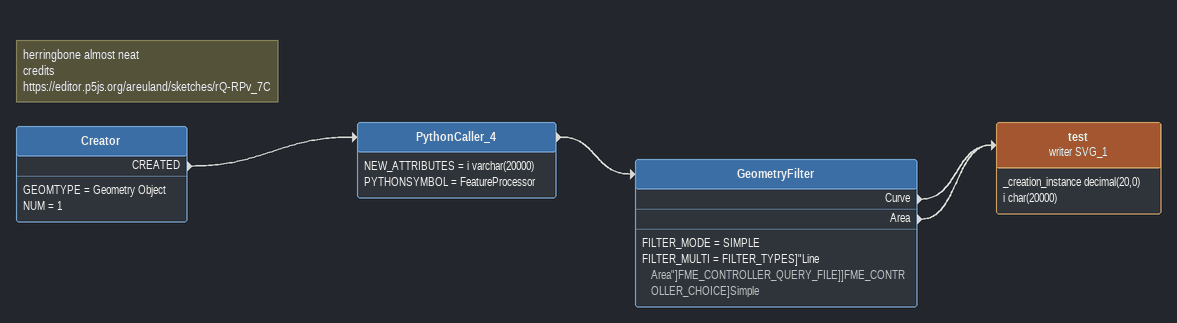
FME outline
Note: herringbone almost neat / credits / https://editor.p5js.org/areuland/sketches/rQ-RPv_7C
Creator
    GEOMTYPE = Geometry Object
    NUM = 1
    CREATED -> PythonCaller_4
PythonCaller_4
    NEW_ATTRIBUTES = i varchar(20000)
    PYTHONSYMBOL = FeatureProcessor
    -> GeometryFilter
GeometryFilter
    FILTER_MODE = SIMPLE
    FILTER_MULTI = FILTER_TYPES]"Line Area"]FME_CONTROLLER_QUERY_FILE]]FME_CONTROLLER_CHOICE]Simple
    Curve -> test (writer SVG_1)
    Area -> test (writer SVG_1)
test (writer SVG_1)
    attributes: _creation_instance decimal(20,0), i char(20000)
